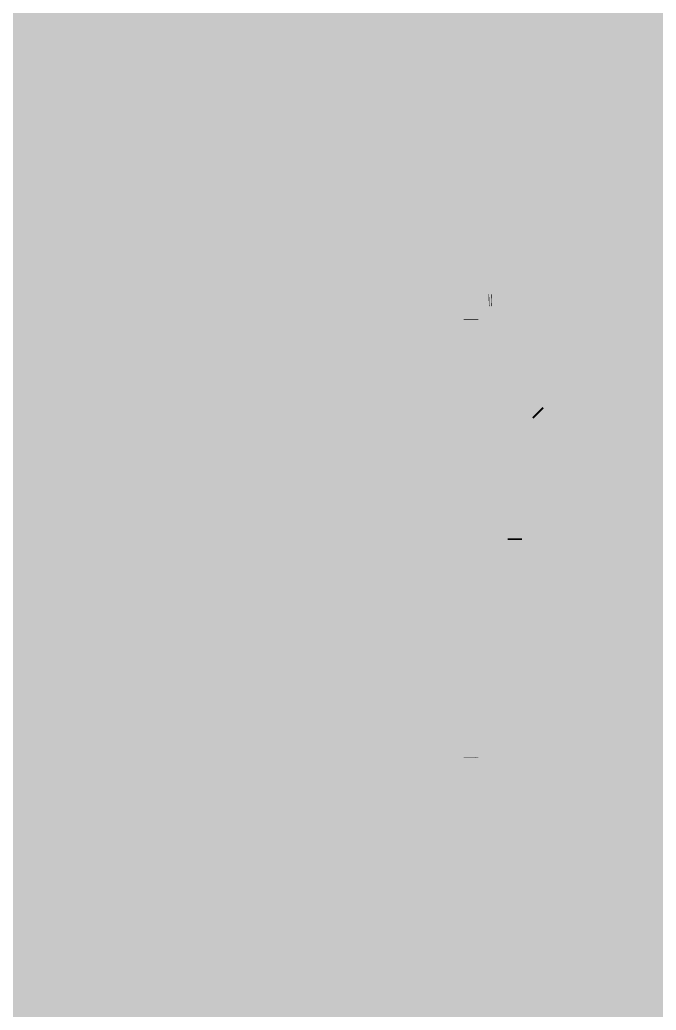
# Model space of a CAD drawing. Extents: x -5 to 157, y -120 to 103.
# Drawn here: x 92.52 to 99.17, y -5.56 to 4.78 of the extents above; entities that cross this region are included whole.
import ezdxf

# ---------------------------------------------------------------- set-up
doc = ezdxf.new("R2010")
doc.units = 0
doc.header["$MEASUREMENT"] = 0
doc.layers.get('0').update_dxf_attribs({"linetype": 'CONTINUOUS'})
for name, color, linetype in [('22-304-2_BOT', 7, 'CONTINUOUS'), ('22-304-2_IN2', 3, 'CONTINUOUS'), ('22-304-2_SMB', 5, 'CONTINUOUS'), ('22-304-2_SPB', 14, 'CONTINUOUS'), ('22-304-2_SSB', 12, 'CONTINUOUS'), ('22-304-2_TOP', 13, 'CONTINUOUS')]:
    doc.layers.add(name, color=color, linetype=linetype)

# ---------------------------------------------------------------- blocks, each defined once
blk = doc.blocks.new('ROUND_60')
at = {"const_width": 0.23749}
blk.add_lwpolyline([(-0.118744, 0, 1), (0.118744, 0, 1)], format="xyb", close=True, dxfattribs=at)

msp = doc.modelspace()

# ---------------------------------------------------------------- linework, layer by layer
at = {"layer": '22-304-2_BOT'}
for points, const_width in [([(34.96564, 32.42564), (34.96564, 31.45536), (36.83, 29.591), (41.275, 29.591), (43.688, 32.004), (86.106, 32.004), (91.567, 26.543), (91.567, 5.1689), (91.6559, 5.1689), (94.869, 5.1689), (100.33, 5.1689)], 1.27), ([(100.33, 5.1689), (100.2919, 5.207), (91.694, 5.207), (91.6559, 5.1689), (91.567, 5.08), (91.567, -4.064), (93.472, -5.969), (116.967, -5.969), (118.11, -4.826), (118.11, 4.36118), (118.11, 4.5339)], 1.27), ([(100.33, 5.1689), (94.869, 5.1689), (91.6559, 5.1689), (91.567, 5.08), (91.567, -4.064), (93.472, -5.969), (116.967, -5.969), (118.11, -4.826), (118.11, 4.36118), (118.11, 4.5339)], 1.27), ([(100.33, 5.1689), (94.869, 5.1689), (94.615, 4.9149), (94.615, 0.254), (95.504, -0.635), (97.45218, -0.635)], 1.27), ([(93.472, 4.0386), (92.71, 4.0386)], 0.254), ([(93.472, 4.0259), (92.71, 4.0259)], 0.254), ([(92.71, 4.0259), (92.71, -3.58902)], 0.254), ([(93.472, 4.0259), (92.71, 4.0259)], 0.254), ([(92.71, 4.0259), (92.71, -3.58902)], 0.254), ([(92.837, 4.0259), (92.837, -3.71602)], 0.254), ([(93.0656, 4.0259), (93.0656, -3.94462)], 0.254), ([(93.2942, 4.0259), (93.2942, -4.17322)], 0.254), ([(93.472, 4.0259), (93.472, 0.254)], 0.254), ([(98.69678, 4.0386), (95.758, 4.0386)], 0.254), ([(95.758, 4.0259), (95.758, 0.72644)], 0.254), ([(98.69678, 4.0259), (95.758, 4.0259)], 0.254), ([(98.69678, 4.0259), (95.758, 4.0259)], 0.254), ([(98.69678, 4.0259), (95.758, 4.0259)], 0.254), ([(95.8088, 4.0259), (95.8088, 0.67564)], 0.254), ([(96.0374, 4.0259), (96.0374, 0.508)], 0.254), ([(96.266, 4.0259), (96.266, 0.508)], 0.254), ([(96.4946, 4.0259), (96.4946, 0.508)], 0.254), ([(96.7232, 4.0259), (96.7232, 2.27838)], 0.254), ([(96.9518, 4.0259), (96.9518, 2.4384)], 0.254), ([(97.1804, 4.0259), (97.1804, 2.4765)], 0.254), ([(97.409, 4.0259), (97.409, 2.4765)], 0.254), ([(97.6376, 4.0259), (97.6376, 2.4765)], 0.254), ([(97.8662, 4.0259), (97.8662, 2.4765)], 0.254), ([(98.0948, 4.0259), (98.0948, 2.4765)], 0.254), ([(98.3234, 4.0259), (98.3234, 2.4765)], 0.254), ([(98.552, 4.0259), (98.552, 2.4765)], 0.254), ([(98.69678, 4.0259), (98.69678, 3.51282)], 0.254), ([(93.472, 3.81), (92.71, 3.81)], 0.254), ([(98.69678, 3.81), (95.758, 3.81)], 0.254), ([(93.472, 3.5814), (92.71, 3.5814)], 0.254), ([(98.69678, 3.5814), (95.758, 3.5814)], 0.254), ([(101.96322, 3.51282), (98.69678, 3.51282)], 0.254), ([(98.7806, 3.51282), (98.7806, 2.4765)], 0.254), ([(99.0092, 3.51282), (99.0092, 2.47142)], 0.254), ([(99.2378, 3.51282), (99.2378, 2.3876)], 0.254), ([(93.472, 3.3528), (92.71, 3.3528)], 0.254), ([(102.19182, 3.3528), (95.758, 3.3528)], 0.254), ([(93.472, 3.1242), (92.71, 3.1242)], 0.254), ([(101.96322, 3.1242), (95.758, 3.1242)], 0.254), ([(93.472, 2.8956), (92.71, 2.8956)], 0.254), ([(101.73462, 2.8956), (95.758, 2.8956)], 0.254), ([(93.472, 2.667), (92.71, 2.667)], 0.254), ([(101.50602, 2.667), (95.758, 2.667)], 0.254), ([(98.933, 2.4765), (97.155, 2.4765)], 0.254), ([(93.472, 2.4384), (92.71, 2.4384)], 0.254), ([(96.94926, 2.4384), (95.758, 2.4384)], 0.254), ([(100.25126, 2.4384), (99.13874, 2.4384)], 0.254), ([(93.472, 2.2098), (92.71, 2.2098)], 0.254), ([(96.6724, 2.2098), (95.758, 2.2098)], 0.254), ([(93.472, 1.9812), (92.71, 1.9812)], 0.254), ([(96.58858, 1.9812), (95.758, 1.9812)], 0.254), ([(96.5835, 1.905), (96.5835, 0.508)], 0.254), ([(98.933, 1.905), (98.933, -3.175), (97.155, -3.175)], 0.127), ([(97.155, 1.905), (97.155, -3.175)], 0.127), ([(98.933, 1.905), (97.155, 1.905)], 0.127), ([(97.2693, 1.905), (97.2693, -3.175)], 0.127), ([(97.3836, 1.905), (97.3836, -3.175)], 0.127), ([(97.4979, 1.905), (97.4979, -3.175)], 0.127), ([(97.6122, 1.905), (97.6122, -3.175)], 0.127), ([(97.7265, 1.905), (97.7265, -3.175)], 0.127), ([(97.8408, 1.905), (97.8408, -3.175)], 0.127), ([(97.9551, 1.905), (97.9551, -3.175)], 0.127), ([(98.0694, 1.905), (98.0694, -3.175)], 0.127), ([(98.1837, 1.905), (98.1837, -3.175)], 0.127), ([(98.298, 1.905), (98.298, -3.175)], 0.127), ([(98.4123, 1.905), (98.4123, -3.175)], 0.127), ([(98.5266, 1.905), (98.5266, -3.175)], 0.127), ([(98.6409, 1.905), (98.6409, -3.175)], 0.127), ([(98.7552, 1.905), (98.7552, -3.175)], 0.127), ([(98.8695, 1.905), (98.8695, -3.175)], 0.127), ([(93.472, 1.7526), (92.71, 1.7526)], 0.254), ([(96.5835, 1.7526), (95.758, 1.7526)], 0.254), ([(98.933, 1.8542), (97.155, 1.8542)], 0.127), ([(98.933, 1.7399), (97.155, 1.7399)], 0.127), ([(98.933, 1.6256), (97.155, 1.6256)], 0.127), ([(93.472, 1.524), (92.71, 1.524)], 0.254), ([(96.5835, 1.524), (95.758, 1.524)], 0.254), ([(98.933, 1.5113), (97.155, 1.5113)], 0.127), ([(98.933, 1.397), (97.155, 1.397)], 0.127), ([(93.472, 1.2954), (92.71, 1.2954)], 0.254), ([(96.5835, 1.2954), (95.758, 1.2954)], 0.254), ([(98.933, 1.2827), (97.155, 1.2827)], 0.127), ([(93.472, 1.0668), (92.71, 1.0668)], 0.254), ([(96.5835, 1.0668), (95.758, 1.0668)], 0.254), ([(98.933, 1.1684), (97.155, 1.1684)], 0.127), ([(98.933, 1.0541), (97.155, 1.0541)], 0.127), ([(93.472, 0.8382), (92.71, 0.8382)], 0.254), ([(96.5835, 0.8382), (95.758, 0.8382)], 0.254), ([(98.933, 0.9398), (97.155, 0.9398)], 0.127), ([(95.758, 0.72644), (95.97644, 0.508)], 0.254), ([(98.933, 0.8255), (97.155, 0.8255)], 0.127), ([(93.472, 0.6096), (92.71, 0.6096)], 0.254), ([(96.5835, 0.6096), (95.87484, 0.6096)], 0.254), ([(98.933, 0.7112), (97.155, 0.7112)], 0.127), ([(96.5835, 0.508), (95.97644, 0.508)], 0.254), ([(98.933, 0.5969), (97.155, 0.5969)], 0.127), ([(98.933, 0.4826), (97.155, 0.4826)], 0.127), ([(93.472, 0.381), (92.71, 0.381)], 0.254), ([(98.933, 0.3683), (97.155, 0.3683)], 0.127), ([(98.933, 0.254), (97.155, 0.254)], 0.127), ([(93.47708, 0.1524), (92.71, 0.1524)], 0.254), ([(98.933, 0.1397), (97.155, 0.1397)], 0.127), ([(93.52026, -0.0762), (92.71, -0.0762)], 0.254), ([(93.5228, -0.08128), (93.5228, -4.40182)], 0.254), ([(98.933, 0.0254), (97.155, 0.0254)], 0.127), ([(98.933, -0.0889), (97.155, -0.0889)], 0.127), ([(93.61678, -0.3048), (92.71, -0.3048)], 0.254), ([(98.933, -0.2032), (97.155, -0.2032)], 0.127), ([(98.933, -0.3175), (97.155, -0.3175)], 0.127), ([(93.78696, -0.5334), (92.71, -0.5334)], 0.254), ([(93.7514, -0.4953), (93.7514, -4.63042)], 0.254), ([(98.933, -0.4318), (97.155, -0.4318)], 0.127), ([(93.81236, -0.56134), (94.68866, -1.4351)], 0.254), ([(98.933, -0.5461), (97.155, -0.5461)], 0.127), ([(93.98, -0.72644), (93.98, -4.826)], 0.254), ([(98.933, -0.6604), (97.155, -0.6604)], 0.127), ([(94.01302, -0.762), (92.71, -0.762)], 0.254), ([(98.933, -0.7747), (97.155, -0.7747)], 0.127), ([(98.933, -0.889), (97.155, -0.889)], 0.127), ([(94.24162, -0.9906), (92.71, -0.9906)], 0.254), ([(94.2086, -0.95504), (94.2086, -4.826)], 0.254), ([(98.933, -1.0033), (97.155, -1.0033)], 0.127), ([(94.47022, -1.2192), (92.71, -1.2192)], 0.254), ([(94.4372, -1.18364), (94.4372, -4.826)], 0.254), ([(98.933, -1.1176), (97.155, -1.1176)], 0.127), ([(98.933, -1.2319), (97.155, -1.2319)], 0.127), ([(94.69882, -1.4478), (92.71, -1.4478)], 0.254), ([(94.6658, -1.41224), (94.6658, -4.826)], 0.254), ([(98.933, -1.3462), (97.155, -1.3462)], 0.127), ([(98.933, -1.4605), (97.155, -1.4605)], 0.127), ([(95.03156, -1.6764), (92.71, -1.6764)], 0.254), ([(94.8944, -1.6002), (94.8944, -4.826)], 0.254), ([(98.933, -1.5748), (97.155, -1.5748)], 0.127), ([(95.123, -1.71196), (95.123, -4.826)], 0.254), ([(95.3516, -1.76784), (95.3516, -4.826)], 0.254), ([(96.5835, -1.778), (95.504, -1.778)], 0.254), ([(95.5802, -1.778), (95.5802, -4.826)], 0.254), ([(95.8088, -1.778), (95.8088, -4.826)], 0.254), ([(96.0374, -1.778), (96.0374, -4.826)], 0.254), ([(96.266, -1.778), (96.266, -4.826)], 0.254), ([(96.4946, -1.778), (96.4946, -4.826)], 0.254), ([(96.5835, -1.778), (96.5835, -3.175)], 0.254), ([(98.933, -1.6891), (97.155, -1.6891)], 0.127), ([(98.933, -1.8034), (97.155, -1.8034)], 0.127), ([(96.5835, -1.905), (92.71, -1.905)], 0.254), ([(98.933, -1.9177), (97.155, -1.9177)], 0.127), ([(96.5835, -2.1336), (92.71, -2.1336)], 0.254), ([(98.933, -2.032), (97.155, -2.032)], 0.127), ([(98.933, -2.1463), (97.155, -2.1463)], 0.127), ([(96.5835, -2.3622), (92.71, -2.3622)], 0.254), ([(98.933, -2.2606), (97.155, -2.2606)], 0.127), ([(98.933, -2.3749), (97.155, -2.3749)], 0.127), ([(96.5835, -2.5908), (92.71, -2.5908)], 0.254), ([(98.933, -2.4892), (97.155, -2.4892)], 0.127), ([(98.933, -2.6035), (97.155, -2.6035)], 0.127), ([(98.933, -2.7178), (97.155, -2.7178)], 0.127), ([(96.5835, -2.8194), (92.71, -2.8194)], 0.254), ([(98.933, -2.8321), (97.155, -2.8321)], 0.127), ([(98.933, -2.9464), (97.155, -2.9464)], 0.127), ([(96.5835, -3.048), (92.71, -3.048)], 0.254), ([(98.933, -3.0607), (97.155, -3.0607)], 0.127), ([(96.59112, -3.2766), (92.71, -3.2766)], 0.254), ([(96.68764, -3.5052), (92.71, -3.5052)], 0.254), ([(92.71, -3.58902), (93.94444, -4.826)], 0.254), ([(92.71, -3.58902), (93.94444, -4.826)], 0.254), ([(96.7232, -3.54838), (96.7232, -4.826)], 0.254), ([(97.03562, -3.7338), (92.85224, -3.7338)], 0.254), ([(96.9518, -3.7084), (96.9518, -4.826)], 0.254), ([(98.933, -3.7465), (97.155, -3.7465)], 0.254), ([(97.1804, -3.7465), (97.1804, -4.826)], 0.254), ([(97.409, -3.7465), (97.409, -4.826)], 0.254), ([(97.6376, -3.7465), (97.6376, -4.826)], 0.254), ([(97.8662, -3.7465), (97.8662, -4.826)], 0.254), ([(98.0948, -3.7465), (98.0948, -4.826)], 0.254), ([(98.3234, -3.7465), (98.3234, -4.826)], 0.254), ([(98.552, -3.7465), (98.552, -4.826)], 0.254), ([(98.7806, -3.7465), (98.7806, -4.826)], 0.254), ([(99.0092, -3.74142), (99.0092, -4.826)], 0.254), ([(100.33762, -3.7338), (99.05238, -3.7338)], 0.254), ([(99.2378, -3.6576), (99.2378, -4.826)], 0.254), ([(116.967, -3.9624), (93.08084, -3.9624)], 0.254), ([(116.967, -4.191), (93.30944, -4.191)], 0.254), ([(116.89842, -4.4196), (93.53804, -4.4196)], 0.254), ([(116.66982, -4.6482), (93.76664, -4.6482)], 0.254), ([(116.49202, -4.826), (93.94444, -4.826)], 0.254), ([(116.49202, -4.826), (93.94444, -4.826)], 0.254)]:
    msp.add_lwpolyline(points, dxfattribs=dict(at, const_width=const_width))
at = {"layer": '22-304-2_BOT', "const_width": 0.254}
for points in [[(97.155, 2.4765, 0.4142136), (96.5835, 1.905)], [(99.5045, 1.905, 0.4142136), (98.933, 2.4765)], [(93.472, 0.254, 0.198912), (93.80678, -0.55422)], [(93.472, 0.254, 0.198912), (93.80678, -0.55422)], [(94.69628, -1.44272, 0.1989124), (95.504, -1.77729)], [(94.69628, -1.44272, 0.1989124), (95.504, -1.77729)], [(96.5835, -3.175, 0.4142136), (97.155, -3.7465)], [(98.933, -3.7465, 0.4142136), (99.5045, -3.175)]]:
    msp.add_lwpolyline(points, format="xyb", dxfattribs=at)
at = {"layer": '22-304-2_IN2', "const_width": 0.254}
for points in [[(96.9518, 53.75402), (96.9518, -26.08072)], [(97.1804, 53.4924), (97.1804, -26.2636)], [(97.409, 53.27142), (97.409, -26.48204)], [(97.6376, 53.08854), (97.6376, -26.74112)], [(97.8662, 52.93106), (97.8662, -27.0637)], [(94.6658, 45.99686), (94.6658, -25.3746)], [(94.4372, 45.84192), (94.4372, -25.39238)], [(94.2086, 29.82976), (94.2086, -25.42286)], [(93.98, 29.41066), (93.98, -25.46604)], [(93.7514, 29.2227), (93.7514, -25.527)], [(92.837, 29.1465), (92.837, -25.25268)], [(93.0656, 29.083), (93.0656, -25.48128)], [(93.2942, 29.07538), (93.2942, -25.69972)], [(93.5228, 29.11856), (93.5228, -25.60574)], [(92.70238, 27.305), (92.70238, -25.11806)], [(98.0948, 14.51102), (98.0948, -27.48534)], [(98.3234, 14.14526), (98.3234, -27.73934)], [(98.552, 13.96746), (98.552, -27.73934)], [(98.7806, 13.87094), (98.7806, -27.73934)], [(99.2378, 13.84808), (99.2378, -27.73934)], [(99.0092, 13.83284), (99.0092, -27.73934)], [(94.8944, 13.06576), (94.8944, -25.3746)], [(96.7232, 12.74318), (96.7232, -25.92578)], [(95.123, 12.64666), (95.123, -25.3873)], [(96.4946, 12.5095), (96.4946, -25.7937)], [(95.3516, 12.4587), (95.3516, -25.41524)], [(95.5802, 12.35456), (95.5802, -25.45842)], [(95.8088, 12.31138), (95.8088, -25.51684)], [(96.0374, 12.319), (96.0374, -25.5905)], [(96.266, 12.3825), (96.266, -25.68194)], [(136.50214, 4.7244), (92.70238, 4.7244)], [(136.29894, 4.4958), (92.70238, 4.4958)], [(136.18718, 4.2672), (92.70238, 4.2672)], [(136.13892, 4.0386), (92.70238, 4.0386)], [(114.66322, 3.81), (92.70238, 3.81)], [(114.15014, 3.5814), (92.70238, 3.5814)], [(113.94694, 3.3528), (92.70238, 3.3528)], [(113.83518, 3.1242), (92.70238, 3.1242)], [(113.78692, 2.8956), (92.70238, 2.8956)], [(113.78946, 2.667), (92.70238, 2.667)], [(113.84534, 2.4384), (92.70238, 2.4384)], [(105.67416, 2.2098), (92.70238, 2.2098)], [(105.67416, 1.9812), (92.70238, 1.9812)], [(105.67416, 1.7526), (92.70238, 1.7526)], [(105.67416, 1.524), (92.70238, 1.524)], [(105.67416, 1.2954), (92.70238, 1.2954)], [(105.67416, 1.0668), (92.70238, 1.0668)], [(105.67416, 0.8382), (92.70238, 0.8382)], [(105.67416, 0.6096), (92.70238, 0.6096)], [(105.67416, 0.381), (92.70238, 0.381)], [(105.67416, 0.1524), (92.70238, 0.1524)], [(105.67416, -0.0762), (92.70238, -0.0762)], [(105.67416, -0.3048), (92.70238, -0.3048)], [(105.67416, -0.5334), (92.70238, -0.5334)], [(105.67416, -0.762), (92.70238, -0.762)], [(105.67416, -0.9906), (92.70238, -0.9906)], [(137.16762, -1.2192), (92.70238, -1.2192)], [(137.16762, -1.4478), (92.70238, -1.4478)], [(137.16762, -1.6764), (92.70238, -1.6764)], [(137.16762, -1.905), (92.70238, -1.905)], [(137.16762, -2.1336), (92.70238, -2.1336)], [(137.16762, -2.3622), (92.70238, -2.3622)], [(137.16762, -2.5908), (92.70238, -2.5908)], [(137.16762, -2.8194), (92.70238, -2.8194)], [(137.16762, -3.048), (92.70238, -3.048)], [(137.16762, -3.2766), (92.70238, -3.2766)], [(137.16762, -3.5052), (92.70238, -3.5052)], [(137.16762, -3.7338), (92.70238, -3.7338)], [(137.16762, -3.9624), (92.70238, -3.9624)], [(137.16762, -4.191), (92.70238, -4.191)], [(137.16762, -4.4196), (92.70238, -4.4196)], [(137.16762, -4.6482), (92.70238, -4.6482)], [(137.16762, -4.8768), (92.70238, -4.8768)], [(137.16762, -5.1054), (92.70238, -5.1054)], [(137.16762, -5.334), (92.70238, -5.334)], [(137.16762, -5.5626), (92.70238, -5.5626)]]:
    msp.add_lwpolyline(points, dxfattribs=at)
at = {"layer": '22-304-2_SMB', "const_width": 0.127}
for points in [[(97.4217, 1.8542, 0.4142136), (97.22358, 1.65608)], [(98.79838, 1.1684, 0.2736465), (97.68078, -0.635)], [(97.68078, -0.65024, 0.2843909), (98.77298, -2.413)], [(97.22358, -2.92608, 0.4142136), (97.4217, -3.1242)]]:
    msp.add_lwpolyline(points, format="xyb", dxfattribs=at)
for points in [[(97.32518, 1.8288), (97.32518, -3.0988)], [(97.42678, 1.8542), (97.42171, 1.854)], [(98.79838, 1.8542), (97.42678, 1.8542)], [(97.43948, 1.8542), (97.43948, -3.1242)], [(97.55378, 1.8542), (97.55378, -3.1242)], [(97.66808, 1.8542), (97.66808, -3.1242)], [(97.78238, 1.8542), (97.78238, -0.03302)], [(97.89668, 1.8542), (97.89668, 0.24638)], [(98.01098, 1.8542), (98.01098, 0.44704)], [(98.12528, 1.8542), (98.12528, 0.6096)], [(98.23958, 1.8542), (98.23958, 0.74168)], [(98.35388, 1.8542), (98.35388, 0.85598)], [(98.46818, 1.8542), (98.46818, 0.9525)], [(98.58248, 1.8542), (98.58248, 1.03886)], [(98.69678, 1.8542), (98.69678, 1.10998)], [(98.79838, 1.8542), (98.79838, 1.1684)], [(98.79838, 1.778), (97.26676, 1.778)], [(98.79838, 1.6637), (97.22358, 1.6637)], [(97.22358, 1.65608), (97.22358, 1.651)], [(97.22358, 1.651), (97.22358, -2.921)], [(98.79838, 1.5494), (97.22358, 1.5494)], [(98.79838, 1.4351), (97.22358, 1.4351)], [(98.79838, 1.3208), (97.22358, 1.3208)], [(98.79838, 1.2065), (97.22358, 1.2065)], [(98.66376, 1.0922), (97.22358, 1.0922)], [(98.49866, 0.9779), (97.22358, 0.9779)], [(98.3615, 0.8636), (97.22358, 0.8636)], [(98.24466, 0.7493), (97.22358, 0.7493)], [(98.1456, 0.635), (97.22358, 0.635)], [(98.05924, 0.5207), (97.22358, 0.5207)], [(97.98558, 0.4064), (97.22358, 0.4064)], [(97.91954, 0.2921), (97.22358, 0.2921)], [(97.86366, 0.1778), (97.22358, 0.1778)], [(97.8154, 0.0635), (97.22358, 0.0635)], [(97.7773, -0.0508), (97.22358, -0.0508)], [(97.74428, -0.1651), (97.22358, -0.1651)], [(97.71888, -0.2794), (97.22358, -0.2794)], [(97.69856, -0.3937), (97.22358, -0.3937)], [(97.68586, -0.508), (97.22358, -0.508)], [(97.68078, -0.6223), (97.22358, -0.6223)], [(97.68078, -0.635), (97.68072, -0.65024)], [(97.68332, -0.7366), (97.22358, -0.7366)], [(97.69094, -0.8509), (97.22358, -0.8509)], [(97.70618, -0.9652), (97.22358, -0.9652)], [(97.72904, -1.0795), (97.22358, -1.0795)], [(97.75698, -1.1938), (97.22358, -1.1938)], [(97.78238, -1.27254), (97.78238, -3.1242)], [(97.79254, -1.3081), (97.22358, -1.3081)], [(97.83826, -1.4224), (97.22358, -1.4224)], [(97.8916, -1.5367), (97.22358, -1.5367)], [(97.89668, -1.54686), (97.89668, -3.1242)], [(97.9551, -1.651), (97.22358, -1.651)], [(98.02622, -1.7653), (97.22358, -1.7653)], [(98.01098, -1.7399), (98.01098, -3.1242)], [(98.11258, -1.8796), (97.22358, -1.8796)], [(98.12528, -1.89484), (98.12528, -3.1242)], [(98.21164, -1.9939), (97.22358, -1.9939)], [(98.23958, -2.02438), (98.23958, -3.1242)], [(98.32594, -2.1082), (97.22358, -2.1082)], [(98.35388, -2.13106), (98.35388, -3.1242)], [(98.46564, -2.2225), (97.22358, -2.2225)], [(98.46818, -2.22504), (98.46818, -3.1242)], [(98.63328, -2.3368), (97.22358, -2.3368)], [(98.58248, -2.30378), (98.58248, -3.1242)], [(98.77298, -2.413), (98.79838, -2.4384), (98.79838, -3.1242), (97.42678, -3.1242), (97.4217, -3.1242)], [(98.69678, -2.37236), (98.69678, -3.1242)], [(98.79838, -2.4511), (97.22358, -2.4511)], [(98.79838, -2.5654), (97.22358, -2.5654)], [(98.79838, -2.6797), (97.22358, -2.6797)], [(98.79838, -2.794), (97.22358, -2.794)], [(97.22358, -2.921), (97.22352, -2.92608)], [(98.79838, -2.9083), (97.22358, -2.9083)], [(98.79838, -3.0226), (97.24898, -3.0226)]]:
    msp.add_lwpolyline(points, dxfattribs=at)
at = {"layer": '22-304-2_SPB', "const_width": 0.127}
for points in [[(97.4471, 1.8542, 0.4142136), (97.24898, 1.65608)], [(98.82378, 1.1684, 0.2736465), (97.70618, -0.635)], [(97.70618, -0.65024, 0.2843909), (98.79838, -2.413)], [(97.24898, -2.92608, 0.4142136), (97.4471, -3.1242)]]:
    msp.add_lwpolyline(points, format="xyb", dxfattribs=at)
for points in [[(97.35058, 1.8288), (97.35058, -3.0988)], [(97.45218, 1.8542), (97.44711, 1.854)], [(98.82378, 1.8542), (97.45218, 1.8542)], [(97.46488, 1.8542), (97.46488, -3.1242)], [(97.57918, 1.8542), (97.57918, -3.1242)], [(97.69348, 1.8542), (97.69348, -3.1242)], [(97.80778, 1.8542), (97.80778, -0.03302)], [(97.92208, 1.8542), (97.92208, 0.24638)], [(98.03638, 1.8542), (98.03638, 0.44704)], [(98.15068, 1.8542), (98.15068, 0.6096)], [(98.26498, 1.8542), (98.26498, 0.74168)], [(98.37928, 1.8542), (98.37928, 0.85598)], [(98.49358, 1.8542), (98.49358, 0.9525)], [(98.60788, 1.8542), (98.60788, 1.03886)], [(98.72218, 1.8542), (98.72218, 1.10998)], [(98.82378, 1.8542), (98.82378, 1.1684)], [(98.82378, 1.778), (97.29216, 1.778)], [(98.82378, 1.6637), (97.24898, 1.6637)], [(97.24898, 1.65608), (97.24898, 1.651)], [(97.24898, 1.651), (97.24898, -2.921)], [(98.82378, 1.5494), (97.24898, 1.5494)], [(98.82378, 1.4351), (97.24898, 1.4351)], [(98.82378, 1.3208), (97.24898, 1.3208)], [(98.82378, 1.2065), (97.24898, 1.2065)], [(98.68916, 1.0922), (97.24898, 1.0922)], [(98.52406, 0.9779), (97.24898, 0.9779)], [(98.3869, 0.8636), (97.24898, 0.8636)], [(98.27006, 0.7493), (97.24898, 0.7493)], [(98.171, 0.635), (97.24898, 0.635)], [(98.08464, 0.5207), (97.24898, 0.5207)], [(98.01098, 0.4064), (97.24898, 0.4064)], [(97.94494, 0.2921), (97.24898, 0.2921)], [(97.88906, 0.1778), (97.24898, 0.1778)], [(97.8408, 0.0635), (97.24898, 0.0635)], [(97.8027, -0.0508), (97.24898, -0.0508)], [(97.76968, -0.1651), (97.24898, -0.1651)], [(97.74428, -0.2794), (97.24898, -0.2794)], [(97.72396, -0.3937), (97.24898, -0.3937)], [(97.71126, -0.508), (97.24898, -0.508)], [(97.70618, -0.6223), (97.24898, -0.6223)], [(97.70618, -0.635), (97.70612, -0.65024)], [(97.70872, -0.7366), (97.24898, -0.7366)], [(97.71634, -0.8509), (97.24898, -0.8509)], [(97.73158, -0.9652), (97.24898, -0.9652)], [(97.75444, -1.0795), (97.24898, -1.0795)], [(97.78238, -1.1938), (97.24898, -1.1938)], [(97.80778, -1.27254), (97.80778, -3.1242)], [(97.81794, -1.3081), (97.24898, -1.3081)], [(97.86366, -1.4224), (97.24898, -1.4224)], [(97.917, -1.5367), (97.24898, -1.5367)], [(97.92208, -1.54686), (97.92208, -3.1242)], [(97.9805, -1.651), (97.24898, -1.651)], [(98.05162, -1.7653), (97.24898, -1.7653)], [(98.03638, -1.7399), (98.03638, -3.1242)], [(98.13798, -1.8796), (97.24898, -1.8796)], [(98.15068, -1.89484), (98.15068, -3.1242)], [(98.23704, -1.9939), (97.24898, -1.9939)], [(98.26498, -2.02438), (98.26498, -3.1242)], [(98.35134, -2.1082), (97.24898, -2.1082)], [(98.37928, -2.13106), (98.37928, -3.1242)], [(98.49104, -2.2225), (97.24898, -2.2225)], [(98.49358, -2.22504), (98.49358, -3.1242)], [(98.65868, -2.3368), (97.24898, -2.3368)], [(98.60788, -2.30378), (98.60788, -3.1242)], [(98.79838, -2.413), (98.82378, -2.4384), (98.82378, -3.1242), (97.45218, -3.1242), (97.4471, -3.1242)], [(98.72218, -2.37236), (98.72218, -3.1242)], [(98.82378, -2.4511), (97.24898, -2.4511)], [(98.82378, -2.5654), (97.24898, -2.5654)], [(98.82378, -2.6797), (97.24898, -2.6797)], [(98.82378, -2.794), (97.24898, -2.794)], [(97.24898, -2.921), (97.24892, -2.92608)], [(98.82378, -2.9083), (97.24898, -2.9083)], [(98.82378, -3.0226), (97.27438, -3.0226)]]:
    msp.add_lwpolyline(points, dxfattribs=at)
at = {"layer": '22-304-2_SSB'}
for points, const_width in [([(99.02952, 4.62026), (98.7298, 4.62026), (98.7298, 10.61974), (99.02952, 10.61974)], 0.1524), ([(98.87966, 4.23418), (98.7806, 4.23418)], 0.1524), ([(98.806, 4.2418), (98.806, 3.99796)], 0.1524), ([(98.94316, 4.16814), (98.94316, 4.06908)], 0.1524), ([(98.95078, 4.09702), (98.70694, 4.09702)], 0.1524), ([(96.89338, 2.2098), (102.55758, 2.2098), (102.55758, -3.429), (96.89338, -3.429), (96.89338, 2.2098)], 0.127), ([(98.77298, 1.34366), (98.2599, 1.85928), (97.77476, 1.27762), (97.19564, 0.79502), (97.70872, 0.28194)], 0.1524), ([(97.7011, 0.33782), (97.24644, 0.79248), (97.80016, 1.2573), (98.2599, 1.80848), (98.71456, 1.35382)], 0.1524), ([(97.22104, 0.79502), (97.22358, 0.79756), (97.78746, 1.26746), (98.2599, 1.83134), (98.2599, 1.83388), (98.24466, 1.83896), (98.23704, 1.81864)], 0.1524), ([(98.28276, 1.84912), (98.2726, 1.82118), (97.80016, 1.25476), (97.77476, 1.27762), (98.24466, 1.83896)], 0.1524), ([(98.28276, 1.84912), (98.21418, 1.85144)], 0.1524), ([(98.2599, 1.83388), (98.21418, 1.83388)], 0.1524), ([(98.23704, 1.81864), (98.21422, 1.81784)], 0.1524), ([(101.9683, 1.86182), (98.2599, 1.86182), (98.2599, 1.80848), (101.981, 1.80848)], 0.1524), ([(98.54438, 1.53416), (98.52914, 1.56464)], 0.1524), ([(97.23628, 0.82042), (97.7773, 1.28016), (97.80016, 1.25476), (97.23374, 0.78232), (97.2058, 0.76962)], 0.1524), ([(98.35642, 0.72136), (98.33356, 0.69596), (97.77476, 1.25476), (97.80016, 1.28016), (98.35642, 0.72136)], 0.1524), ([(97.2439, -2.21234), (97.2439, 0.79502), (97.1931, 0.79502), (97.1931, -2.2352)], 0.1524), ([(97.20326, 0.8382), (97.20559, 0.7696)], 0.1524), ([(97.22104, 0.84074), (97.22209, 0.79507)], 0.1524), ([(97.23628, 0.84074), (97.23649, 0.82042)], 0.1524), ([(97.95002, 0.70866), (97.9297, 0.68326), (97.9424, 0.67056)], 0.1524), ([(97.95256, 0.6858), (97.92716, 0.70612)], 0.1524), ([(97.9424, 0.67056), (97.9297, 0.68326)], 0.1524), ([(97.48774, 0.5207), (97.51822, 0.50546), (97.45472, 0.381), (97.43694, 0.33782), (97.41916, 0.29464), (97.40138, 0.25146), (97.3836, 0.20828), (97.36836, 0.16256), (97.35312, 0.11938), (97.34042, 0.07366), (97.32772, 0.02794), (97.31502, -0.01778), (97.30232, -0.0635), (97.29216, -0.10922), (97.26676, -0.24892), (97.25914, -0.29718), (97.25152, -0.34544), (97.24644, -0.3937), (97.23628, -0.63754), (97.23882, -0.77216), (97.2439, -0.85852), (97.24898, -0.90424), (97.25406, -0.94742), (97.29978, -1.20142), (97.30994, -1.24206), (97.3201, -1.28524), (97.3709, -1.4478), (97.38614, -1.4859), (97.40138, -1.52654), (97.41662, -1.56464), (97.46742, -1.68148), (97.43694, -1.69418), (97.41916, -1.65608), (97.38614, -1.57734), (97.36836, -1.53924), (97.35566, -1.4986), (97.34042, -1.45796), (97.28962, -1.29286), (97.27692, -1.25222), (97.26676, -1.20904), (97.25914, -1.16586), (97.24898, -1.12268), (97.23374, -1.03886), (97.22612, -0.99314), (97.22104, -0.94996), (97.21596, -0.90678), (97.21088, -0.86106), (97.2058, -0.77216), (97.20326, -0.63754), (97.21342, -0.39116), (97.2185, -0.34036), (97.22612, -0.2921), (97.23374, -0.24384), (97.282, -0.00762), (97.2947, 0.0381), (97.3074, 0.08382), (97.32264, 0.12954), (97.33788, 0.17526), (97.38868, 0.30734), (97.40646, 0.35052), (97.42678, 0.3937), (97.48774, 0.5207)], 0.1524), ([(98.6663, -2.7305), (98.7171, -2.7305), (98.7171, -3.13944), (98.11258, -3.13944), (97.1931, -2.2352), (97.1931, -1.66116), (97.64014, -1.66116), (97.6757, -1.72974), (97.70618, -1.78308), (97.80016, -1.93548), (97.83572, -1.98374), (97.94748, -2.12598), (97.98558, -2.1717), (98.02622, -2.21488), (98.0694, -2.25806), (98.11258, -2.2987), (98.15576, -2.33934), (98.20148, -2.37998), (98.29292, -2.45618), (98.34118, -2.49174), (98.54184, -2.62382), (98.59518, -2.65176), (98.64852, -2.68224), (98.70186, -2.70764), (98.679, -2.75336), (98.56978, -2.69748), (98.51644, -2.667), (98.3107, -2.53238), (98.26244, -2.49682), (98.0313, -2.29362), (97.98812, -2.25044), (97.94748, -2.20472), (97.90684, -2.159), (97.86874, -2.11074), (97.83064, -2.06248), (97.72396, -1.91262), (97.69094, -1.86182), (97.66046, -1.80848), (97.62998, -1.75514), (97.60966, -1.7145), (97.2439, -1.7145), (97.2439, -2.21234), (98.1329, -3.0861), (98.6663, -3.0861), (98.6663, -2.7305)], 0.1524), ([(98.1329, -3.0861), (101.12756, -3.0861), (101.12756, -3.13944), (98.11258, -3.13944)], 0.1524)]:
    msp.add_lwpolyline(points, dxfattribs=dict(at, const_width=const_width))
at = {"layer": '22-304-2_SSB', "const_width": 0.1524}
for points in [[(98.82886, 4.24434, 0.4142136), (98.7044, 4.11988)], [(98.95332, 4.11988, 0.4142136), (98.82886, 4.24434)], [(98.7044, 4.11988, 0.4142136), (98.82886, 3.99542)], [(98.82886, 3.99542, 0.4142136), (98.95332, 4.11988)], [(98.21418, 1.85166, 0.4142136), (97.20072, 0.8382)], [(98.21418, 1.83388, 0.4142136), (97.22104, 0.84074)], [(98.21418, 1.81864, 0.4142136), (97.23628, 0.84074)], [(99.68992, 1.85166, 0.1222353), (98.52963, 1.5637)], [(99.68992, 1.81864, 0.122193), (98.54425, 1.53441)], [(99.69246, 1.58242, 0.1659821), (98.335, 1.11902)], [(99.695, 1.5494, 0.162099), (98.38405, 1.11293)], [(98.71456, 1.35382, 0.0503074), (98.33555, 1.11831)], [(98.77298, 1.34366, 0.0516995), (98.38459, 1.11221)], [(98.41738, 0.91948, 0.1972573), (98.33607, 1.11757)], [(98.41738, 0.91948, 0.1972573), (98.33607, 1.11757)], [(98.4504, 0.91948, 0.1664177), (98.38433, 1.11249)], [(98.4504, 0.91948, 0.1664177), (98.38433, 1.11249)], [(98.13544, 0.60452, 0.4142136), (98.4504, 0.91948)], [(98.13544, 0.63754, 0.4142136), (98.41738, 0.91948)], [(98.13544, 0.63754, 0.4142136), (98.41738, 0.91948)], [(97.93732, 0.71882, 0.165982), (97.4743, -0.63754)], [(97.9424, 0.67056, 0.1620988), (97.50603, -0.64008)], [(97.92716, 0.70612, 0.0493592), (97.70014, 0.33829)], [(97.95256, 0.6858, 0.0547598), (97.70899, 0.28181)], [(97.9297, 0.68326, 0.1810765), (98.13544, 0.60623)], [(97.93732, 0.71882, 0.1972575), (98.13544, 0.6375)], [(97.9424, 0.67056, 0.1664185), (98.13544, 0.60448)], [(97.95002, 0.70866, 0.1823268), (98.13544, 0.63872)], [(97.4725, -0.63754, 0.4142136), (99.69246, -2.8575)], [(97.50552, -0.64008, 0.4142136), (99.69246, -2.82702)]]:
    msp.add_lwpolyline(points, format="xyb", dxfattribs=at)
at = {"layer": '22-304-2_TOP'}
for points, const_width in [([(15.367, 3.175), (36.449, 3.175), (43.815, 10.541), (43.815, 26.543), (47.625, 30.353), (87.757, 30.353), (90.932, 27.178), (90.932, 7.874), (94.615, 4.191), (113.411, 4.191), (114.808, 2.794)], 0.635), ([(90.551, 7.0866), (94.02318, 3.61442)], 0.254), ([(92.6084, 5.0292), (92.6084, -24.50338)], 0.254), ([(92.837, 4.8006), (92.837, -24.39924)], 0.254), ([(92.9132, 4.7244), (90.551, 4.7244)], 0.254), ([(93.0656, 4.572), (93.0656, -24.3078)], 0.254), ([(93.1418, 4.4958), (90.551, 4.4958)], 0.254), ([(93.2942, 4.3434), (93.2942, -24.22906)], 0.254), ([(93.3704, 4.2672), (90.551, 4.2672)], 0.254), ([(93.5228, 4.1148), (93.5228, -24.16302)], 0.254), ([(93.599, 4.0386), (90.551, 4.0386)], 0.254), ([(93.8276, 3.81), (90.551, 3.81)], 0.254), ([(93.7514, 3.8862), (93.7514, -24.10968)], 0.254), ([(93.98, 3.6576), (93.98, -24.0665)], 0.254), ([(94.05874, 3.5814), (90.551, 3.5814)], 0.254), ([(94.2086, 3.47218), (94.2086, -24.03348)], 0.254), ([(113.0808, 3.3528), (90.551, 3.3528)], 0.254), ([(94.4372, 3.38328), (94.4372, -24.01062)], 0.254), ([(113.0681, 3.3655), (94.615, 3.3655)], 0.254), ([(94.6658, 3.3655), (94.6658, -24.00046)], 0.254), ([(94.8944, 3.3655), (94.8944, -23.99792)], 0.254), ([(95.123, 3.3655), (95.123, -24.00808)], 0.254), ([(95.3516, 3.3655), (95.3516, -24.0284)], 0.254), ([(95.5802, 3.3655), (95.5802, -24.05888)], 0.254), ([(95.8088, 3.3655), (95.8088, -24.10206)], 0.254), ([(96.0374, 3.3655), (96.0374, -24.15286)], 0.254), ([(96.266, 3.3655), (96.266, -24.2189)], 0.254), ([(96.4946, 3.3655), (96.4946, -24.2951)], 0.254), ([(96.7232, 3.3655), (96.7232, -24.384)], 0.254), ([(96.9518, 3.3655), (96.9518, -24.4856)], 0.254), ([(97.1804, 3.3655), (97.1804, -24.60244)], 0.254), ([(97.409, 3.3655), (97.409, -24.73198)], 0.254), ([(97.6376, 3.3655), (97.6376, -24.88184)], 0.254), ([(97.8662, 3.3655), (97.8662, -25.04948)], 0.254), ([(98.0948, 3.3655), (98.0948, -25.23744)], 0.254), ([(98.3234, 3.3655), (98.3234, -25.4508)], 0.254), ([(98.552, 3.3655), (98.552, -25.6921)], 0.254), ([(98.7806, 3.3655), (98.7806, -25.9715)], 0.254), ([(99.0092, 3.3655), (99.0092, -26.29916)], 0.254), ([(99.2378, 3.3655), (99.2378, -26.69286)], 0.254), ([(113.3094, 3.1242), (90.551, 3.1242)], 0.254), ([(113.538, 2.8956), (90.551, 2.8956)], 0.254), ([(113.7666, 2.667), (90.551, 2.667)], 0.254), ([(113.97234, 2.4384), (90.551, 2.4384)], 0.254), ([(114.11204, 2.2098), (90.551, 2.2098)], 0.254), ([(105.79354, 1.9812), (90.551, 1.9812)], 0.254), ([(105.79354, 1.7526), (90.551, 1.7526)], 0.254), ([(105.79354, 1.524), (90.551, 1.524)], 0.254), ([(105.79354, 1.2954), (90.551, 1.2954)], 0.254), ([(105.79354, 1.0668), (90.551, 1.0668)], 0.254), ([(105.79354, 0.8382), (90.551, 0.8382)], 0.254), ([(105.79354, 0.6096), (90.551, 0.6096)], 0.254), ([(105.79354, 0.381), (90.551, 0.381)], 0.254), ([(105.79354, 0.1524), (90.551, 0.1524)], 0.254), ([(105.79354, -0.0762), (90.551, -0.0762)], 0.254), ([(105.79354, -0.3048), (90.551, -0.3048)], 0.254), ([(105.79354, -0.5334), (90.551, -0.5334)], 0.254), ([(105.79354, -0.762), (90.551, -0.762)], 0.254), ([(138.938, -0.9906), (90.551, -0.9906)], 0.254), ([(138.938, -1.2192), (90.551, -1.2192)], 0.254), ([(138.938, -1.4478), (90.551, -1.4478)], 0.254), ([(138.938, -1.6764), (90.551, -1.6764)], 0.254), ([(138.938, -1.905), (90.551, -1.905)], 0.254), ([(138.938, -2.1336), (90.551, -2.1336)], 0.254), ([(138.938, -2.3622), (90.551, -2.3622)], 0.254), ([(138.938, -2.5908), (90.551, -2.5908)], 0.254), ([(138.938, -2.8194), (90.551, -2.8194)], 0.254), ([(138.938, -3.048), (90.551, -3.048)], 0.254), ([(138.938, -3.2766), (90.551, -3.2766)], 0.254), ([(138.938, -3.5052), (90.551, -3.5052)], 0.254), ([(138.938, -3.7338), (90.551, -3.7338)], 0.254), ([(138.938, -3.9624), (90.551, -3.9624)], 0.254), ([(138.938, -4.191), (90.551, -4.191)], 0.254), ([(138.938, -4.4196), (90.551, -4.4196)], 0.254), ([(138.938, -4.6482), (90.551, -4.6482)], 0.254), ([(138.938, -4.8768), (90.551, -4.8768)], 0.254), ([(138.938, -5.1054), (90.551, -5.1054)], 0.254), ([(138.938, -5.334), (90.551, -5.334)], 0.254), ([(138.938, -5.5626), (90.551, -5.5626)], 0.254)]:
    msp.add_lwpolyline(points, dxfattribs=dict(at, const_width=const_width))
at = {"layer": '22-304-2_TOP', "const_width": 0.254}
msp.add_lwpolyline([(94.0308, 3.6068, 0.1989124), (94.615, 3.36482)], format="xyb", dxfattribs=at)
msp.add_lwpolyline([(94.0308, 3.6068, 0.1989124), (94.615, 3.36482)], format="xyb", dxfattribs=at)

# ---------------------------------------------------------------- block references
at = {"layer": '22-304-2_BOT'}
msp.add_blockref('ROUND_60', (97.45218, -0.635), dxfattribs=at)

doc.saveas('drawing.dxf')
